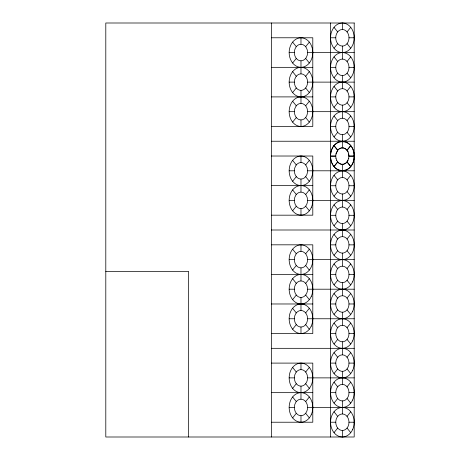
<?xml version="1.0" encoding="UTF-8"?>
<svg xmlns="http://www.w3.org/2000/svg" width="460" height="460" viewBox="0 0 460 460"><rect width="100%" height="100%" fill="white"/><g stroke="black" fill="none" stroke-linecap="round" stroke-linejoin="round"><path stroke-width="0.69" d="M330.55 156.181C330.596 136.919 354.16 136.919 354.2 156.181A14.777 11.822 -90 0 1 350.738 166.635C346.754 172.195 337.997 172.195 334.017 166.635A14.777 11.822 -90 0 1 330.55 156.181L335.754 156.181L335.978 153.876L337.692 150.161A8.28 6.624 -90 0 1 347.058 150.161L350.738 145.567M348.772 158.326L348.772 153.876M354.2 156.02C354.16 175.283 330.596 175.283 330.55 156.02A14.777 11.822 -90 0 1 342.378 141.237A14.777 11.822 -90 0 1 354.2 156.02L349.002 156.02M335.978 154.042L337.692 150.328A8.28 6.624 -90 0 1 347.058 150.328L350.738 145.734M348.772 158.159L347.058 162.041A8.28 6.624 -90 0 1 337.692 162.041L334.017 166.635M334.017 166.468L337.692 161.874A8.28 6.624 -90 0 0 347.058 161.874L348.111 160.161M292.617 63.008A14.777 11.822 -90 0 1 292.617 42.107A14.777 11.822 90 0 1 309.339 42.107A14.777 11.822 -90 0 1 311.897 58.213A14.777 11.822 -90 0 1 300.978 67.338A14.777 11.822 90 0 1 292.617 63.008L296.292 58.414M305.659 46.707L309.339 42.107M292.617 92.569L296.292 87.975M305.659 76.262L309.339 71.668M334.017 48.231A14.777 11.822 -90 0 1 334.017 27.33A14.777 11.822 90 0 1 342.378 23A14.777 11.822 -90 0 1 354.2 37.777A14.777 11.822 -90 0 1 342.378 52.561A14.777 11.822 -90 0 0 332.137 74.727A14.777 11.822 -90 0 0 352.619 74.727A14.777 11.822 -90 0 0 342.378 52.561A14.777 11.822 90 0 1 334.017 48.231L337.692 43.637M347.058 31.924L350.738 27.33M292.617 122.13L296.292 117.536M305.659 105.823L309.339 101.229M334.017 77.792L337.692 73.192M347.058 61.485L350.738 56.89M334.017 107.352L337.692 102.752M347.058 91.045L350.738 86.445M292.617 181.251L296.292 176.651M305.659 164.945L309.339 160.344M334.017 136.907L337.692 132.313M347.058 120.606L350.738 116.006M292.617 210.806L296.292 206.212M305.659 194.505L309.339 189.905M334.017 196.196A14.777 11.822 -90 0 1 334.017 175.294A14.777 11.822 -90 0 1 350.738 175.294A14.777 11.822 -90 0 1 350.738 196.196C346.754 201.756 337.997 201.756 334.017 196.196L337.692 191.596M347.058 179.889L350.738 175.294M292.617 270.095L296.292 265.495M305.659 253.788L309.339 249.193M334.017 225.756A14.777 11.822 -90 0 1 334.017 204.849A14.777 11.822 -90 0 1 350.738 204.849A14.777 11.822 -90 0 1 350.738 225.756C346.754 231.317 337.997 231.317 334.017 225.756L337.692 221.156M347.058 209.449L350.738 204.849M292.617 299.655L296.292 295.055M305.659 283.348L309.339 278.748M334.017 255.311L337.692 250.717M347.058 239.01L350.738 234.41M292.617 329.21L296.292 324.616M305.659 312.909L309.339 308.309M334.017 284.872L337.692 280.278M347.058 268.565L350.738 263.971M334.017 314.433L337.692 309.839M347.058 298.126L350.738 293.532M292.617 388.332L296.292 383.738M305.659 372.025L309.339 367.431M334.017 343.994L337.692 339.394M347.058 327.687L350.738 323.092M292.617 417.893L296.292 413.293M305.659 401.586L309.339 396.991M334.017 373.554L337.692 368.954M347.058 357.247L350.738 352.647M334.017 403.109L337.692 398.515M347.058 386.808L350.738 382.208M334.017 432.67L337.692 428.076M347.058 416.363L350.738 411.769M271.4 37.777L312.8 37.777L312.8 126.46L271.4 126.46M330.55 37.777L335.754 37.777M349.002 37.777L354.2 37.777M289.15 52.561L294.354 52.561M300.978 37.777L300.978 44.281A8.28 6.624 -90 0 1 307.602 52.561L354.2 52.561M271.4 67.338L312.8 67.338M330.55 67.338L335.754 67.338M349.002 67.338L354.2 67.338M289.15 82.121L294.354 82.121M307.602 82.121L354.2 82.121M271.4 96.899L312.8 96.899M330.55 96.899L335.754 96.899M349.002 96.899L354.2 96.899M289.15 111.676L294.354 111.676M307.602 111.676L354.2 111.676M330.55 126.46L335.754 126.46M350.738 136.907A14.777 11.822 -90 0 0 345.437 112.182A14.777 11.822 -90 0 0 330.953 130.284A14.777 11.822 -90 0 0 350.738 136.907L347.058 132.313A8.28 6.624 -90 0 1 336.639 130.6A8.28 6.624 -90 0 1 340.664 118.462A8.28 6.624 -90 0 1 349.002 126.46L354.2 126.46M271.4 141.237L354.2 141.237M271.4 156.02L312.8 156.02L312.8 215.177L271.4 215.177M330.55 156.02L335.754 156.02L335.978 158.326M354.2 156.181L349.002 156.181L348.111 151.88L347.058 150.161M289.15 170.798L294.354 170.798M307.602 170.798L354.2 170.798M271.4 185.575L312.8 185.575M330.55 185.742L335.754 185.742M349.002 185.742L354.2 185.742M289.15 200.359L294.354 200.359M307.602 200.359L354.2 200.359M330.55 215.303L335.754 215.303M349.002 215.303L354.2 215.303M271.4 230L354.2 230M271.4 244.823L312.8 244.823L312.8 333.54L271.4 333.54M330.55 244.864L335.754 244.864M349.002 244.864L354.2 244.864M289.15 259.641L294.354 259.641M307.602 259.641L354.2 259.641M105.8 271.4L188.6 271.4L188.6 437M271.4 274.424L312.8 274.424M330.55 274.424L335.754 274.424M349.002 274.424L354.2 274.424M289.15 289.202L294.354 289.202M307.602 289.202L354.2 289.202M271.4 303.979L312.8 303.979M330.55 303.979L335.754 303.979M349.002 303.979L354.2 303.979M289.15 318.763L294.354 318.763M307.602 318.763L354.2 318.763M330.55 333.54L335.754 333.54M349.002 333.54L354.2 333.54M271.4 348.323L354.2 348.323M271.4 363.101L312.8 363.101L312.8 422.222L271.4 422.222M330.55 363.101L335.754 363.101M349.002 363.101L354.2 363.101M289.15 377.878L294.354 377.878M307.602 377.878L354.2 377.878M271.4 392.662L312.8 392.662M330.55 392.662L335.754 392.662M349.002 392.662L354.2 392.662M289.15 407.439L294.354 407.439M307.602 407.439L354.2 407.439M330.55 422.222L335.754 422.222M349.002 422.222L354.2 422.222M334.017 27.33L337.692 31.924A8.28 6.624 -90 0 0 336.254 40.946A8.28 6.624 -90 0 0 342.378 46.057L342.378 59.058M342.378 23L342.378 29.497A8.28 6.624 -90 0 1 348.496 34.609A8.28 6.624 -90 0 1 347.058 43.637L350.738 48.231M334.017 56.89L337.692 61.485M347.058 73.192A8.28 6.624 -90 0 1 335.978 69.483A8.28 6.624 -90 0 1 344.091 59.34A8.28 6.624 -90 0 1 347.058 73.192L350.738 77.792M334.017 86.445L337.692 91.045M347.058 102.752A8.28 6.624 -90 0 1 335.978 99.044A8.28 6.624 -90 0 1 344.091 88.901A8.28 6.624 -90 0 1 347.058 102.752L350.738 107.352A14.777 11.822 -90 0 1 330.953 100.723A14.777 11.822 -90 0 1 345.437 82.622A14.777 11.822 -90 0 1 350.738 107.352M292.617 42.107L296.292 46.707A8.28 6.624 -90 0 0 294.854 55.729A8.28 6.624 -90 0 0 300.978 60.841L300.978 73.841A8.28 6.624 -90 0 1 306.711 86.261A8.28 6.624 -90 0 1 295.24 86.261A8.28 6.624 -90 0 1 300.978 73.841M305.659 58.414L309.339 63.008M334.017 116.006L337.692 120.606M292.617 71.668L296.292 76.262M305.659 87.975L309.339 92.569A14.777 11.822 -90 0 1 289.553 85.945A14.777 11.822 -90 0 1 304.037 67.844A14.777 11.822 -90 0 1 309.339 92.569M334.017 145.567L337.692 150.161M347.058 161.874L350.738 166.468M334.017 145.734L337.692 150.328M347.058 162.041L350.738 166.635M292.617 101.229L296.292 105.823M305.659 117.536A8.28 6.624 -90 0 1 294.578 113.821A8.28 6.624 -90 0 1 302.691 103.678A8.28 6.624 -90 0 1 305.659 117.536L309.339 122.13A14.777 11.822 -90 0 1 289.553 115.506A14.777 11.822 -90 0 1 304.037 97.405A14.777 11.822 -90 0 1 309.339 122.13M334.017 175.294L337.692 179.889M347.058 191.596A8.28 6.624 -90 0 1 335.978 187.887A8.28 6.624 -90 0 1 344.091 177.744A8.28 6.624 -90 0 1 347.058 191.596L350.738 196.196M334.017 204.849L337.692 209.449M347.058 221.156A8.28 6.624 -90 0 1 335.978 217.448A8.28 6.624 -90 0 1 344.091 207.305A8.28 6.624 -90 0 1 347.058 221.156L350.738 225.756M292.617 160.344L296.292 164.945M305.659 176.651A8.28 6.624 -90 0 1 294.578 172.943A8.28 6.624 -90 0 1 302.691 162.8A8.28 6.624 -90 0 1 305.659 176.651L309.339 181.251M334.017 234.41L337.692 239.01M347.058 250.717L350.738 255.311A14.777 11.822 -90 0 1 330.953 248.687A14.777 11.822 -90 0 1 345.437 230.586A14.777 11.822 -90 0 1 350.738 255.311M292.617 189.905L296.292 194.505M305.659 206.212L309.339 210.806M334.017 263.971L337.692 268.565M347.058 280.278L350.738 284.872M334.017 293.532L337.692 298.126M347.058 309.839L350.738 314.433M292.617 249.193L296.292 253.788M305.659 265.495L309.339 270.095M334.017 323.092L337.692 327.687M347.058 339.394L350.738 343.994M292.617 278.748L296.292 283.348M305.659 295.055L309.339 299.655M334.017 352.647L337.692 357.247M347.058 368.954L350.738 373.554M292.617 308.309L296.292 312.909M305.659 324.616L309.339 329.21M334.017 382.208L337.692 386.808M347.058 398.515L350.738 403.109M334.017 411.769L337.692 416.363M347.058 428.076L350.738 432.67M292.617 367.431L296.292 372.025M305.659 383.738L309.339 388.332M292.617 396.991L296.292 401.586M305.659 413.293L309.339 417.893M347.058 150.328L348.111 152.041M336.639 160.161L337.692 162.041M335.978 158.159L336.639 160.321M342.378 75.618L342.378 88.619M342.378 105.179L342.378 118.18M342.378 134.74L342.378 147.901M342.378 164.3L342.378 177.462M342.378 194.022L342.378 207.023M342.378 223.583L342.378 236.584A8.28 6.624 -90 0 1 348.111 249.004A8.28 6.624 -90 0 1 336.639 249.004A8.28 6.624 -90 0 1 342.378 236.584M342.378 253.144L342.378 266.144A8.28 6.624 -90 0 1 348.111 278.564A8.28 6.624 -90 0 1 336.639 278.564A8.28 6.624 -90 0 1 342.378 266.144M342.378 282.704L342.378 295.699A8.28 6.624 -90 0 1 348.111 308.119A8.28 6.624 -90 0 1 336.639 308.119A8.28 6.624 -90 0 1 342.378 295.699M342.378 312.259L342.378 325.26A8.28 6.624 -90 0 1 348.111 337.68A8.28 6.624 -90 0 1 336.639 337.68A8.28 6.624 -90 0 1 342.378 325.26M342.378 341.82L342.378 354.821A8.28 6.624 -90 0 1 348.111 367.241A8.28 6.624 -90 0 1 336.639 367.241A8.28 6.624 -90 0 1 342.378 354.821M342.378 371.381L342.378 384.382A8.28 6.624 -90 0 1 348.111 396.802A8.28 6.624 -90 0 1 336.639 396.802A8.28 6.624 -90 0 1 342.378 384.382M342.378 400.942L342.378 413.942A8.28 6.624 -90 0 1 348.111 426.362A8.28 6.624 -90 0 1 336.639 426.362A8.28 6.624 -90 0 1 342.378 413.942M342.378 430.502L342.378 437M330.55 23L330.55 437M300.978 90.401L300.978 103.396M300.978 119.956L300.978 126.46M300.978 156.02A14.777 11.822 -90 0 1 311.219 178.187A14.777 11.822 -90 0 1 290.737 178.187A14.777 11.822 -90 0 1 300.978 156.02L300.978 162.518M300.978 179.078L300.978 192.079A8.28 6.624 -90 0 1 306.711 204.499A8.28 6.624 -90 0 1 295.24 204.499A8.28 6.624 -90 0 1 300.978 192.079M300.978 208.639L300.978 215.136M300.978 244.864A14.777 11.822 -90 0 1 311.219 267.03A14.777 11.822 -90 0 1 290.737 267.03A14.777 11.822 -90 0 1 300.978 244.864L300.978 251.361A8.28 6.624 -90 0 1 306.711 263.781A8.28 6.624 -90 0 1 295.24 263.781A8.28 6.624 -90 0 1 300.978 251.361M300.978 267.921L300.978 280.922A8.28 6.624 -90 0 1 306.711 293.342A8.28 6.624 -90 0 1 295.24 293.342A8.28 6.624 -90 0 1 300.978 280.922M300.978 297.482L300.978 310.483A8.28 6.624 -90 0 1 306.711 322.903A8.28 6.624 -90 0 1 295.24 322.903A8.28 6.624 -90 0 1 300.978 310.483M300.978 327.043L300.978 333.54M300.978 363.101A14.777 11.822 -90 0 1 311.219 385.273A14.777 11.822 -90 0 1 290.737 385.273A14.777 11.822 -90 0 1 300.978 363.101L300.978 369.598A8.28 6.624 -90 0 1 306.711 382.018A8.28 6.624 -90 0 1 295.24 382.018A8.28 6.624 -90 0 1 300.978 369.598M300.978 386.159L300.978 399.159A8.28 6.624 -90 0 1 306.711 411.579A8.28 6.624 -90 0 1 295.24 411.579A8.28 6.624 -90 0 1 300.978 399.159M300.978 415.719L300.978 422.222M271.4 23L271.4 437M349.002 126.46A8.28 6.624 90 0 1 347.058 132.313M337.692 31.924A8.28 6.624 90 0 1 342.378 29.497M347.058 43.637A8.28 6.624 90 0 1 342.378 46.057M296.292 46.707A8.28 6.624 90 0 1 300.978 44.281M307.602 52.561A8.28 6.624 90 0 1 300.978 60.841M354.2 23L105.8 23L105.8 437L354.2 437L354.2 23M352.619 400.05A14.777 11.822 -90 0 0 342.378 377.878A14.777 11.822 -90 0 0 332.137 400.05A14.777 11.822 -90 0 0 352.619 400.05M311.219 414.828A14.777 11.822 -90 0 0 300.978 392.662A14.777 11.822 -90 0 0 290.737 414.828A14.777 11.822 -90 0 0 311.219 414.828M352.619 370.49A14.777 11.822 -90 0 0 342.378 348.323A14.777 11.822 -90 0 0 332.137 370.49A14.777 11.822 -90 0 0 352.619 370.49M352.619 340.929A14.777 11.822 -90 0 0 342.378 318.763A14.777 11.822 -90 0 0 332.137 340.929A14.777 11.822 -90 0 0 352.619 340.929M311.219 326.151A14.777 11.822 -90 0 0 300.978 303.979A14.777 11.822 -90 0 0 290.737 326.151A14.777 11.822 -90 0 0 311.219 326.151M352.619 311.374A14.777 11.822 -90 0 0 342.378 289.202A14.777 11.822 -90 0 0 332.137 311.374A14.777 11.822 -90 0 0 352.619 311.374M311.219 296.591A14.777 11.822 -90 0 0 300.978 274.424A14.777 11.822 -90 0 0 290.737 296.591A14.777 11.822 -90 0 0 311.219 296.591M311.219 207.748A14.777 11.822 -90 0 0 300.978 185.575A14.777 11.822 -90 0 0 290.737 207.748A14.777 11.822 -90 0 0 311.219 207.748M352.619 281.813A14.777 11.822 -90 0 0 342.378 259.641A14.777 11.822 -90 0 0 332.137 281.813A14.777 11.822 -90 0 0 352.619 281.813M352.619 429.611A14.777 11.822 -90 0 0 342.378 407.439A14.777 11.822 -90 0 0 332.137 429.611A14.777 11.822 -90 0 0 352.619 429.611"/></g></svg>
